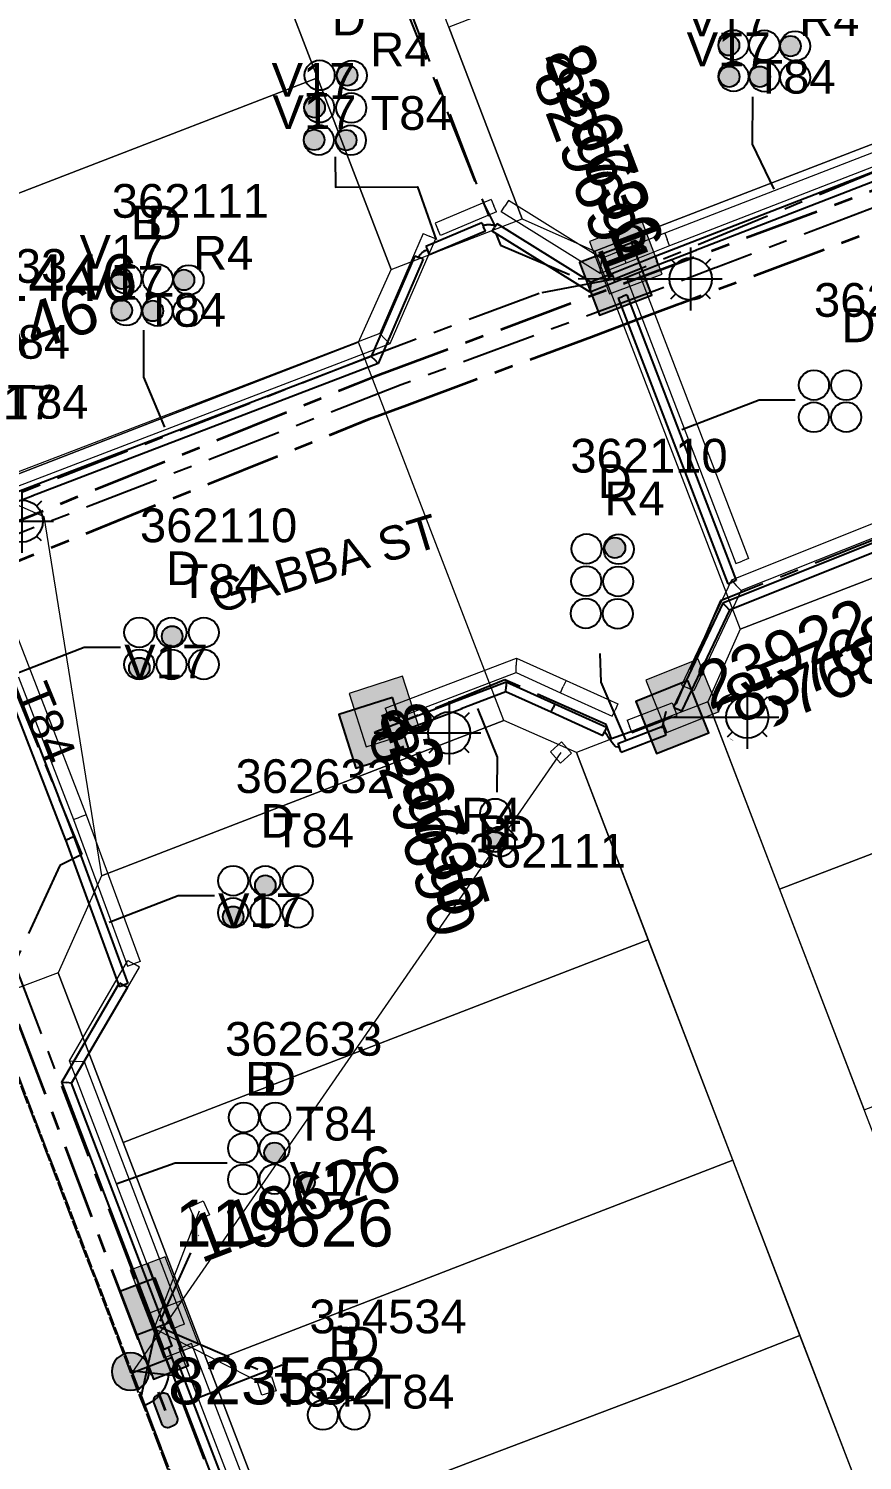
# Model space of a CAD drawing. Header units: metres. Extents: x 0 to 310918, y 0 to 6270107.
# Drawn here: x 310684.5 to 310729, y 6269637.5 to 6269713.9 of the extents above; entities that cross this region are included whole.
import ezdxf
from ezdxf.enums import TextEntityAlignment as Align

# ---------------------------------------------------------------- set-up
doc = ezdxf.new("R2010")
doc.units = ezdxf.units.M
for name, pattern in [('Cable Exist OH', [1, 1, 0]), ('Cable Exist UG', [7, 4, -1, 1, -1]), ('DASHED', [19.05, 12.7, -6.35]), ('PHANTOMX2', [6.6, 3, -0.75, 0.2, -0.75, 0.2, -0.75, 0.2, -0.75])]:
    doc.linetypes.add(name, pattern=pattern)
doc.layers.get('0').update_dxf_attribs({"color": 6})
for name, color, linetype, lineweight in [('_User Miscellaneous1', 30, 'Continuous', 13), ('_User_HV_Exist', 1, 'Continuous', 35), ('_User_LV_Exist', 5, 'Continuous', 35), ('Cadastre Developer_SP_NEW', 92, 'Continuous', 15), ('Cadastre Land Parcels_SP_EXT', 118, 'Continuous', 15), ('Cadastre Roads_SP_EXT', 218, 'Continuous', 15), ('Mains_HV_EXT', 13, 'Continuous', 25), ('Mains_LV_EXT', 163, 'Continuous', 25), ('Mains_LV_SL_EXT', 135, 'Continuous', 25), ('Mains_SL_EXT', 131, 'Continuous', 25), ('Services_SP_EXT', 42, 'PHANTOMX2', 20)]:
    doc.layers.add(name, color=color, linetype=linetype, lineweight=lineweight)
doc.layers.add('_User Miscellaneous12', color=252, linetype='Continuous', lineweight=13, plot=False, transparency=0.75)
for name, color, linetype in [('Duct_SP_EXT', 30, 'Continuous'), ('Equip_HV_EXT', 7, 'Continuous'), ('SupportsOH_SP_TR_HV_LV_SL_EXT', 7, 'Continuous'), ('SupportsUG_SP_LV_EXT', 7, 'Continuous'), ('SupportsUG_SP_LV_SL_EXT', 7, 'Continuous'), ('Trench_SP_EXT', 7, 'Continuous')]:
    doc.layers.add(name, color=color, linetype=linetype)
doc.layers.add('Features_HIDE', color=1, linetype='Continuous', plot=False)
doc.layers.add('UNKNOWN_FEATURES', color=1, linetype='DASHED', plot=False)
doc.styles.add('COLUMN_LABEL', font='arial.ttf', dxfattribs={"height": 2})
doc.styles.add('iecARIAL', font='arial.ttf', dxfattribs={"height": 2})
doc.styles.add('POLE_LABEL', font='arial.ttf', dxfattribs={"height": 2})
doc.styles.add('SL_LABEL', font='arial.ttf', dxfattribs={"height": 2})
doc.styles.get("Standard").update_dxf_attribs({"font": 'arial.ttf'})

# ---------------------------------------------------------------- blocks, each defined once
blk = doc.blocks.new('COLUMN_EXT')
blk.add_hatch(color=256).paths.add_polyline_path([(1.5, -1.5), (1.5, 1.5), (-1.5, 1.5), (-1.5, -1.5)])
blk.add_lwpolyline([(1.5, 1.5), (-1.5, 1.5), (-1.5, -1.5), (1.5, -1.5)], close=True)
at = {"flags": 1}
blk.add_attdef('Z', (-1.813, 2.351), '', height=0.2, rotation=180, dxfattribs=at)
at = {"flags": 9}
for tag, p in [('STREETNAME', (-1.813, 1.6)), ('SUBURB', (-1.813, 1.8)), ('NOTES', (-1.813, 2)), ('LOCATION', (-1.813, 1.4)), ('LEGEND', (-1.813, 1.2)), ('USAGE', (-1.813, 1)), ('STATE', (-1.813, 0.8)), ('COLUMN_TYPE', (-1.813, 0.4)), ('OWNED_BY', (-1.813, 0.6))]:
    blk.add_attdef(tag, text='', height=0.2, rotation=180, dxfattribs=at).set_placement(p, align=Align.MIDDLE_LEFT)
for tag, style, p in [('STRUCTURE_PLANT_NUMBER', 'POLE_LABEL', (-1.813, -0.031)), ('STREET_CODE', 'COLUMN_LABEL', (-1.813, 0.2))]:
    blk.add_attdef(tag, text='', height=0.2, rotation=180, dxfattribs=dict(at, style=style)).set_placement(p, align=Align.MIDDLE_LEFT)
at = {"style": 'COLUMN_LABEL', "width": 0.9, "flags": 8}
blk.add_attdef('ASSET_NUM', text='', height=2, rotation=270, dxfattribs=at).set_placement((2, -4), align=Align.MIDDLE_LEFT)
blk = doc.blocks.new('PILLAR_EXT')
blk.add_hatch(color=256).paths.add_polyline_path([(-2.5, 1), (-2.5, -1), (2.5, -1), (2.5, 1)])
for p, q in [((0, 1), (0, -1)), ((-2.5, 0), (2.5, 0))]:
    blk.add_line(p, q)
at = {"ltscale": 10}
blk.add_line((2.5, 0), (-2.5, 0), dxfattribs=at)
blk.add_lwpolyline([(-2.5, -1), (-1.25, -1), (1.25, -1), (2.5, -1), (2.5, 1), (-2.5, 1)], close=True)
at = {"width": 0.9, "flags": 8}
blk.add_attdef('ASSET_NUM', text='', height=2, rotation=90, dxfattribs=at).set_placement((-2, 4), align=Align.MIDDLE_LEFT)
for tag, p, flags in [('OWNED_BY', (0, -0.2), 9), ('STATE', (0, -0.4), 9), ('SUPPORT_TYPE', (0, -0.6), 9), ('USAGE', (0, -0.8), 9), ('LEGEND', (0, -1), 9), ('LOCATION', (0, -1.2), 9), ('NOTES', (0, -1.4), 9), ('PARENT', (0, -1.6), 9), ('STREETNAME', (0, -1.8), 9), ('SUBURB', (0, -2), 1)]:
    blk.add_attdef(tag, p, '', height=0.2, dxfattribs=dict(flags=flags))
blk = doc.blocks.new('DUCT_EXT')
blk.add_circle((0, 0.8), 0.8)
at = {"flags": 1}
blk.add_attdef('Z', (0, 0), '', height=0.2, dxfattribs=at)
at = {"flags": 9}
for tag, p in [('DUCT_CODE', (0, 0)), ('XSECT_TYPE', (0, -0.2)), ('STATE', (0, -0.6)), ('FB_REFERENCE', (0, -0.4)), ('NOTES', (0, -0.8))]:
    blk.add_attdef(tag, text='', height=0.2, dxfattribs=at).set_placement(p, align=Align.MIDDLE_LEFT)
blk = doc.blocks.new('SL_LANTERN_EXT')
at = {"flags": 9}
for tag, p in [('LRATECODE', (-7.4, 0)), ('LOUTREACHVOCAB', (-7.2, 0)), ('LOUTREACH', (-7, 0)), ('LANTNUMBER', (-6.6, 0)), ('LNEW', (-6.4, 0)), ('LMASTVOCAB', (-6.2, 0)), ('LMAST', (-6, 0)), ('LLAMPVOCAB', (-5.8, 0)), ('LLAMP', (-5.6, 0)), ('LEXIST', (-5.4, 0)), ('LCHARGE3PERCENT', (-5.2, 0)), ('LCHARGE3', (-5, 0)), ('LCHARGE2PERCENT', (-4.8, 0)), ('LCHARGE2', (-4.6, 0)), ('LCHARGE1PERCENT', (-4.4, 0)), ('LCHARGE1', (-4.2, 0)), ('LCATEGORY', (-4, 0)), ('LBRACKETVOCAB', (-3.8, 0)), ('LBRACKET', (-3.6, 0)), ('LKINGHEIGHT', (-3.4, 0)), ('CREPLACE', (-3.2, 0)), ('CREMOVE', (-3, 0)), ('CNUMBER', (-2.8, 0)), ('CNEW', (-2.6, 0)), ('CEXIST', (-2.4, 0)), ('USAGE', (-2.2, 0)), ('STATE', (-2, 0)), ('OWNED_BY', (-1.8, 0)), ('ORIENTATION', (-1.6, 0)), ('OPERATING_VOLTAGE', (-1.4, 0)), ('NO_PHASES', (-1.2, 0)), ('LANTERN_TYPE', (-1, 0)), ('LANTERN_PURPOSE', (-0.8, 0)), ('CONTROL_TYPE', (-0.6, 0)), ('CONSTRUCTED_VOLTAGE', (-0.4, 0))]:
    blk.add_attdef(tag, text='', height=0.001, rotation=270, dxfattribs=at).set_placement(p, align=Align.MIDDLE_LEFT)
at = {"style": 'SL_LABEL', "flags": 9}
blk.add_attdef('STREET_CODE', text='', height=0.001, rotation=270, dxfattribs=at).set_placement((0.001, 0), align=Align.MIDDLE_LEFT)
at = {"flags": 1}
blk.add_attdef('Z', (0, 0), '', height=0.001, rotation=270, dxfattribs=at)
at = {"width": 0.9}
blk.add_attdef('LNUMBER', text='', height=1, dxfattribs=at).set_placement((7, -1), align=Align.MIDDLE_LEFT)
at = {"flags": 9}
for tag, p in [('LREMOVE', (0, -7.6)), ('LREPLACE', (0, -7.8)), ('LTYPE', (0, -8)), ('LTYPEVOCAB', (0, -8.2)), ('LEGEND', (0, -8.4)), ('SUBURB', (0, -8.6)), ('STREETNAME', (0, -8.8)), ('LOCATION', (0, -9)), ('NOTES', (0, -9.2)), ('MAINTAINED_BY', (0, -9.863))]:
    blk.add_attdef(tag, text='', height=0.001, dxfattribs=at).set_placement(p, align=Align.MIDDLE_LEFT)
blk.add_attdef('OPERATED_BY', (0, -9.607), '', height=0.001, dxfattribs=at)
at = {"layer": 'Features_HIDE', "width": 0.9}
blk.add_attdef('ASSET_NUM', text='', height=1, dxfattribs=at).set_placement((7, 1), align=Align.MIDDLE_LEFT)
at = {"transparency": 33554651}
blk.add_wipeout([(5.688, 0), (5.061, -1.061), (4, -1.688), (2.939, -1.061), (2.313, 0), (2.939, 1.061), (4, 1.687), (5.061, 1.061)], dxfattribs=at)
for p, q in [((4, 1.687), (4, 0)), ((2.939, 1.061), (3.205, 0.795)), ((5.061, 1.061), (4.795, 0.795)), ((0, 0), (4, 0)), ((4, 0), (5.688, 0)), ((4, 0), (4, -1.688)), ((2.939, -1.061), (3.205, -0.795)), ((5.061, -1.061), (4.795, -0.795))]:
    blk.add_line(p, q)
blk.add_circle((4, 0), 1.125)
blk = doc.blocks.new('CCP_EXT')
at = {"flags": 9}
for tag, p in [('USAGE', (0, -1.2)), ('LEGEND', (0, -1.4)), ('LIFE_SUPPORT', (0, -1.6)), ('STATE', (0, -1.8)), ('NOTES', (0, -2))]:
    blk.add_attdef(tag, text='', height=0.2, dxfattribs=at).set_placement(p, align=Align.MIDDLE_LEFT)
at = {"transparency": 33554651}
blk.add_wipeout([(0, 0.566), (0.566, 0), (0, -0.566), (-0.566, 0)], dxfattribs=at)
blk.add_lwpolyline([(-0.566, 0), (0, 0.566), (0.566, 0), (0, -0.566), (-0.566, 0)])
at = {"flags": 1}
blk.add_attdef('Z', (0, 0), '', height=0.2, dxfattribs=at)
at = {"flags": 9}
for tag, p in [('CCP_TYPE', (0, 0)), ('OPERATING_VOLTAGE', (0, -0.6)), ('ORIENTATION', (0, -0.8)), ('CONSTRUCTED_VOLTAGE', (0, -0.2)), ('NO_PHASES', (0, -0.4)), ('OWNED_BY', (0, -1))]:
    blk.add_attdef(tag, text='', height=0.2, dxfattribs=at).set_placement(p, align=Align.MIDDLE_LEFT)
blk = doc.blocks.new('POLE_EXT')
blk.add_hatch(color=256).paths.add_polyline_path([(-1, 0, 1), (1, 0, 1)])
blk.add_lwpolyline([(-1, 0, 1), (1, 0, 1)], format="xyb", close=True)
at = {"flags": 8}
blk.add_attdef('pNumber', text='', height=2, dxfattribs=at).set_placement((2.5, 2.5), align=Align.MIDDLE_CENTER)
at = {"style": 'POLE_LABEL', "flags": 9}
for tag, p in [('STRUCTURE_PLANT_NUMBER', (1.355, 0.028)), ('STREET_CODE', (1.355, -0.2))]:
    blk.add_attdef(tag, text='', height=0.2, dxfattribs=at).set_placement(p, align=Align.MIDDLE_LEFT)
at = {"flags": 9}
for tag, p in [('OWNED_BY', (1.355, -0.4)), ('SPECIAL_USE', (1.355, -0.8)), ('PARENT', (1.355, -0.6)), ('cLV', (1.355, -1.4)), ('STATE', (1.355, -1)), ('hDepth', (1.355, -1.6)), ('USAGE', (1.355, -1.2)), ('cHV', (1.355, -2)), ('hDia', (1.355, -1.8)), ('LBRACKET', (1.355, -2.2)), ('LExisting', (1.355, -2.4)), ('LANTNUMBER', (1.355, -2.6)), ('LOther', (1.355, -2.8)), ('LRemove', (1.355, -3)), ('cLinedev', (1.355, -3.4)), ('pExisting', (1.355, -3.8)), ('LEGEND', (1.355, -3.2)), ('LOCATION', (1.355, -3.6)), ('pFooting', (1.355, -4.4)), ('pNew', (1.355, -4.6)), ('PFNUMBER', (1.355, -4)), ('NEWPFNUMBER', (1.355, -4.2)), ('pRelocate', (1.355, -5)), ('pRemove', (1.355, -5.2)), ('pReplace', (1.355, -5.4)), ('cspan', (1.355, -6)), ('STREETNAME', (1.355, -6.2)), ('pStay', (1.355, -5.6)), ('pType', (1.355, -5.8)), ('SUBURB', (1.355, -6.4)), ('NOTES', (1.355, -6.6)), ('MAINTAINED_BY', (1.355, -6.814)), ('OPERATED_BY', (1.355, -7.014))]:
    blk.add_attdef(tag, text='', height=0.2, dxfattribs=at).set_placement(p, align=Align.MIDDLE_LEFT)
at = {"flags": 1}
blk.add_attdef('Z', (1.355, -7.328), '', height=0.2, dxfattribs=at)
at = {"layer": 'Features_HIDE', "style": 'POLE_LABEL', "flags": 8}
blk.add_attdef('ASSET_NUM', text='', height=2, dxfattribs=at).set_placement((5, 5), align=Align.MIDDLE_CENTER)
blk = doc.blocks.new('HV_STJ_EXT')
h = blk.add_hatch(color=256)
edge = h.paths.add_edge_path()
edge.add_ellipse((-0.586, 0.131), major_axis=(0.226, 0.226), ratio=1, start_angle=44.99996, end_angle=135)
edge.add_line((-0.906, 0.131), (-0.906, -0.131))
edge.add_ellipse((-0.586, -0.131), major_axis=(0.226, 0.226), ratio=1, start_angle=134.99996, end_angle=225)
edge.add_line((-0.586, -0.451), (0.586, -0.451))
edge.add_ellipse((0.586, -0.131), major_axis=(-0.226, 0.226), ratio=1, start_angle=134.99996, end_angle=225)
edge.add_line((0.906, -0.131), (0.906, 0.131))
edge.add_ellipse((0.586, 0.131), major_axis=(-0.226, 0.226), ratio=1, start_angle=224.99996, end_angle=315)
edge.add_line((0.586, 0.451), (-0.586, 0.451))
blk.add_lwpolyline([(-0.906, 0.131), (-0.906, -0.131, 0.414214), (-0.586, -0.451), (0.586, -0.451, 0.414214), (0.906, -0.131), (0.906, 0.131, 0.414214), (0.586, 0.451), (-0.586, 0.451, 0.414214)], format="xyb", close=True)
for tag, flags, p in [('ORIENTATION', 9, (1.5, 0)), ('Z', 1, (1.5, -0.8)), ('USAGE', 9, (1.5, -0.2)), ('LEGEND', 9, (1.5, -0.4)), ('NOTES', 9, (1.5, -0.6))]:
    blk.add_attdef(tag, text='', height=0.2, dxfattribs=dict(flags=flags)).set_placement(p, align=Align.MIDDLE_LEFT)
blk = doc.blocks.new('CABLE_LARGE_EXT')
h = blk.add_hatch(color=256)
edge = h.paths.add_edge_path()
edge.add_arc((0, 0.55), 0.55, 0, 360)
blk.add_circle((0, 0.55), 0.55)
at = {"flags": 1}
blk.add_attdef('Z', (0, 0), '', height=0.2, dxfattribs=at)
at = {"flags": 9}
for tag, p in [('COND_CODE', (0, 0)), ('XSECT_SIZE', (0, -0.6)), ('STATE', (0, -0.4)), ('FB_REFERENCE', (0, -0.2)), ('NOTES', (0, -0.8))]:
    blk.add_attdef(tag, text='', height=0.2, dxfattribs=at).set_placement(p, align=Align.MIDDLE_LEFT)

msp = doc.modelspace()

# ---------------------------------------------------------------- linework, layer by layer
at = {"layer": '_User Miscellaneous1'}
for p, q in [((310709.17, 6269704.746), (310706.187, 6269703.484)), ((310709.17, 6269704.746), (310709.31, 6269704.414)), ((310710.087, 6269704.692), (310709.897, 6269704.386)), ((310709.45, 6269704.083), (310706.467, 6269702.821)), ((310709.45, 6269704.083), (310709.31, 6269704.414)), ((310709.707, 6269704.081), (310709.897, 6269704.386)), ((310706.187, 6269703.484), (310706.327, 6269703.153)), ((310705.536, 6269702.927), (310703.23, 6269697.604)), ((310706.196, 6269702.641), (310703.771, 6269697.04)), ((310705.536, 6269702.927), (310705.866, 6269702.784)), ((310706.196, 6269702.641), (310705.866, 6269702.784)), ((310706.467, 6269702.821), (310706.327, 6269703.153)), ((310703.23, 6269697.604), (310703.501, 6269697.322)), ((310703.771, 6269697.04), (310703.501, 6269697.322)), ((310722.213, 6269685.329), (310722.549, 6269685.458)), ((310722.885, 6269685.587), (310722.549, 6269685.458)), ((310710.519, 6269680.283), (310710.507, 6269679.893)), ((310710.519, 6269680.283), (310713.16, 6269679.085)), ((310710.495, 6269679.503), (310710.507, 6269679.893)), ((310710.495, 6269679.503), (310712.863, 6269678.429)), ((310712.863, 6269678.429), (310713.011, 6269678.757)), ((310713.16, 6269679.085), (310713.011, 6269678.757)), ((310713.16, 6269679.085), (310715.919, 6269677.833)), ((310712.863, 6269678.429), (310715.622, 6269677.177)), ((310715.622, 6269677.177), (310715.771, 6269677.505)), ((310715.919, 6269677.833), (310715.771, 6269677.505)), ((310716.422, 6269676.959), (310716.551, 6269676.623)), ((310716.68, 6269676.287), (310716.551, 6269676.623)), ((310687.57, 6269671.92), (310687.234, 6269671.791)), ((310687.572, 6269671.915), (310687.234, 6269671.791)), ((310687.572, 6269671.915), (310690.448, 6269664.088)), ((310686.897, 6269671.666), (310687.234, 6269671.791)), ((310686.897, 6269671.666), (310689.772, 6269663.84)), ((310686.899, 6269671.661), (310687.234, 6269671.791)), ((310686.679, 6269658.793), (310689.799, 6269664.145)), ((310687.475, 6269658.728), (310690.421, 6269663.783)), ((310689.772, 6269663.84), (310690.11, 6269663.964)), ((310689.799, 6269664.145), (310690.11, 6269663.964)), ((310690.448, 6269664.088), (310690.11, 6269663.964)), ((310690.421, 6269663.783), (310690.11, 6269663.964)), ((310692.145, 6269644.49), (310686.679, 6269658.793)), ((310686.679, 6269658.793), (310687.077, 6269658.761)), ((310687.475, 6269658.728), (310687.077, 6269658.761)), ((310692.145, 6269644.49), (310692.481, 6269644.619)), ((310692.818, 6269644.747), (310692.481, 6269644.619)), ((310692.525, 6269643.446), (310692.861, 6269643.575)), ((310693.197, 6269643.703), (310692.861, 6269643.575))]:
    msp.add_line(p, q, dxfattribs=at)
at = {"layer": '_User_HV_Exist', "linetype": 'Cable Exist UG'}
msp.add_lwpolyline([(310651.368, 6269672.452), (310657.643, 6269674.876), (310676.523, 6269680.382), (310691.776, 6269640.13)], dxfattribs=at)
at = {"layer": 'Cadastre Developer_SP_NEW', "linetype": 'Continuous'}
msp.add_lwpolyline([(310699.907, 6269711.237), (310695.97, 6269721.509), (310669.265, 6269711.191), (310673.202, 6269700.92), (310699.907, 6269711.237)], close=True, dxfattribs=at)
at = {"layer": 'Cadastre Land Parcels_SP_EXT', "linetype": 'Continuous'}
for points in [[(310736.159, 6269710.288), (310738.461, 6269715.465), (310734.9, 6269724.756), (310706.905, 6269713.939), (310710.824, 6269703.713), (310714.695, 6269701.996), (310736.159, 6269710.288)], [(310699.907, 6269711.237), (310695.97, 6269721.509), (310669.265, 6269711.191), (310673.202, 6269700.92), (310699.907, 6269711.237)], [(310702.102, 6269697.128), (310703.828, 6269701.011), (310699.907, 6269711.237), (310673.202, 6269700.92), (310676.765, 6269691.624), (310681.93, 6269689.334), (310702.102, 6269697.128)], [(310732.478, 6269670.99), (310740.398, 6269674.083), (310747.858, 6269676.977), (310752.541, 6269678.763), (310749.072, 6269687.82), (310743.909, 6269690.113), (310722.447, 6269681.822), (310720.72, 6269677.938), (310724.546, 6269667.949), (310732.478, 6269670.99)], [(310757.049, 6269666.996), (310752.541, 6269678.763), (310747.858, 6269676.977), (310740.398, 6269674.083), (310732.478, 6269670.99), (310724.546, 6269667.949), (310729.054, 6269656.182), (310757.049, 6269666.996)], [(310717.547, 6269665.245), (310713.72, 6269675.236), (310709.849, 6269676.954), (310688.388, 6269668.663), (310686.072, 6269663.48), (310689.543, 6269654.424), (310717.547, 6269665.245)], [(310722.054, 6269653.481), (310717.547, 6269665.245), (310689.543, 6269654.424), (310694.052, 6269642.663), (310722.054, 6269653.481)], [(310701.828, 6269634.986), (310707.898, 6269637.315), (310719.116, 6269641.577), (310725.632, 6269644.141), (310722.054, 6269653.481), (310694.052, 6269642.663), (310697.632, 6269633.325), (310701.828, 6269634.986)], [(310705.412, 6269625.633), (310714.754, 6269629.204), (310729.209, 6269634.802), (310725.632, 6269644.141), (310719.116, 6269641.577), (310707.898, 6269637.315), (310701.828, 6269634.986), (310697.632, 6269633.325), (310701.212, 6269623.985), (310705.412, 6269625.633)]]:
    msp.add_lwpolyline(points, close=True, dxfattribs=at)
at = {"layer": 'Cadastre Roads_SP_EXT', "linetype": 'Continuous'}
msp.add_lwpolyline([(310661.621, 6269811.101), (310665.196, 6269801.778), (310669.132, 6269791.514), (310672.71, 6269782.182), (310676.288, 6269772.851), (310680.222, 6269762.59), (310684.159, 6269752.32), (310688.095, 6269742.05), (310692.033, 6269731.779), (310695.97, 6269721.509), (310699.907, 6269711.237), (310703.828, 6269701.011), (310710.824, 6269703.713), (310710.824, 6269703.713), (310706.905, 6269713.939), (310702.967, 6269724.209), (310699.031, 6269734.481), (310695.094, 6269744.752), (310691.157, 6269755.023), (310687.221, 6269765.294), (310683.287, 6269775.556), (310679.709, 6269784.888), (310675.057, 6269797.018), (310671.479, 6269806.349)], dxfattribs=at)
at = {"layer": 'Duct_SP_EXT'}
for p, q in [((310708.672, 6269703.503), (310705.689, 6269702.241)), ((310708.672, 6269703.503), (310708.765, 6269703.282)), ((310708.859, 6269703.061), (310708.765, 6269703.282)), ((310709.225, 6269703.05), (310709.352, 6269703.254)), ((310709.479, 6269703.458), (310709.352, 6269703.254)), ((310708.859, 6269703.061), (310705.876, 6269701.799)), ((310705.101, 6269701.746), (310702.776, 6269696.377)), ((310705.101, 6269701.746), (310705.321, 6269701.651)), ((310705.541, 6269701.556), (310705.321, 6269701.651)), ((310705.689, 6269702.241), (310705.782, 6269702.02)), ((310705.876, 6269701.799), (310705.782, 6269702.02)), ((310705.541, 6269701.556), (310703.136, 6269696.001)), ((310702.776, 6269696.377), (310702.956, 6269696.189)), ((310703.136, 6269696.001), (310702.956, 6269696.189)), ((310709.954, 6269678.501), (310709.962, 6269678.761)), ((310709.97, 6269679.02), (310709.962, 6269678.761)), ((310709.97, 6269679.02), (310712.566, 6269677.843)), ((310709.954, 6269678.501), (310712.367, 6269677.406)), ((310712.367, 6269677.406), (310712.467, 6269677.624)), ((310712.566, 6269677.843), (310712.467, 6269677.624)), ((310712.566, 6269677.843), (310715.325, 6269676.591)), ((310715.325, 6269676.591), (310715.226, 6269676.372)), ((310715.92, 6269675.714), (310718.324, 6269676.638)), ((310718.324, 6269676.638), (310718.41, 6269676.414)), ((310715.127, 6269676.154), (310715.226, 6269676.372)), ((310715.92, 6269675.714), (310716.006, 6269675.49)), ((310716.092, 6269675.266), (310716.006, 6269675.49)), ((310686.464, 6269670.575), (310686.69, 6269670.658)), ((310686.464, 6269670.575), (310689.34, 6269662.748)), ((310686.466, 6269670.571), (310686.69, 6269670.658)), ((310686.914, 6269670.744), (310686.69, 6269670.658)), ((310686.915, 6269670.741), (310686.69, 6269670.658)), ((310686.915, 6269670.741), (310689.791, 6269662.914)), ((310686.267, 6269657.65), (310689.358, 6269662.952)), ((310686.797, 6269657.607), (310689.773, 6269662.71)), ((310689.34, 6269662.748), (310689.565, 6269662.831)), ((310689.358, 6269662.952), (310689.565, 6269662.831)), ((310689.791, 6269662.914), (310689.565, 6269662.831)), ((310689.773, 6269662.71), (310689.565, 6269662.831)), ((310691.712, 6269643.4), (310686.267, 6269657.65)), ((310686.267, 6269657.65), (310686.532, 6269657.628)), ((310686.797, 6269657.607), (310686.532, 6269657.628)), ((310692.161, 6269643.572), (310686.797, 6269657.607)), ((310691.712, 6269643.4), (310691.937, 6269643.486)), ((310692.161, 6269643.572), (310691.937, 6269643.486)), ((310692.092, 6269642.356), (310692.316, 6269642.442)), ((310692.54, 6269642.528), (310692.316, 6269642.442))]:
    msp.add_line(p, q, dxfattribs=at)
for points in [[(310723.102, 6269710.229), (310723.091, 6269707.702), (310724.232, 6269705.305)], [(310700.858, 6269707.029), (310700.859, 6269705.399), (310705.243, 6269705.417), (310706.24, 6269702.597)], [(310690.623, 6269697.782), (310690.63, 6269695.275), (310691.751, 6269692.609)], [(310725.378, 6269694.044), (310723.449, 6269694.044), (310719.336, 6269692.452)], [(310689.404, 6269680.85), (310687.474, 6269680.85), (310683.792, 6269679.425)], [(310689.404, 6269680.85), (310687.474, 6269680.85), (310683.792, 6269679.425)], [(310714.968, 6269680.516), (310715.018, 6269678.986), (310716.324, 6269675.912)], [(310709.491, 6269673.118), (310709.499, 6269674.987), (310708.459, 6269677.591)], [(310694.407, 6269667.599), (310692.477, 6269667.599), (310688.795, 6269666.174)], [(310695.097, 6269653.337), (310692.321, 6269653.337), (310689.166, 6269652.216)]]:
    msp.add_lwpolyline(points, dxfattribs=at)
at = {"layer": 'Mains_HV_EXT', "linetype": 'Cable Exist UG'}
msp.add_lwpolyline([(310651.368, 6269672.452), (310657.643, 6269674.876), (310676.523, 6269680.382), (310691.776, 6269640.13)], dxfattribs=at)
at = {"layer": 'Mains_LV_EXT', "linetype": 'Continuous'}
msp.add_lwpolyline([(310691.97, 6269642.079, -0.292769), (310690.699, 6269640.406)], format="xyb", dxfattribs=at)
at = {"layer": 'Trench_SP_EXT', "linetype": 'Cable Exist UG'}
for points in [[(310701.963, 6269722.388), (310708.783, 6269704.52), (310709.36, 6269703.336)], [(310691.521, 6269644.901), (310693.577, 6269649.48)], [(310689.974, 6269642.131), (310692.12, 6269642.954), (310692.316, 6269642.442)], [(310691.937, 6269643.486), (310692.316, 6269642.442)]]:
    msp.add_lwpolyline(points, dxfattribs=at)
for points in [[(310708.752, 6269703.349, -0.171733), (310709.36, 6269703.336)], [(310705.287, 6269701.686, -0.173956), (310705.732, 6269702.043)], [(310716.033, 6269675.514), (310715.808, 6269675.55), (310715.808, 6269675.55, -0.03572), (310715.246, 6269676.324)]]:
    msp.add_lwpolyline(points, format="xyb", dxfattribs=at)

# ---------------------------------------------------------------- block references
at = {"layer": 'Duct_SP_EXT'}
for name, p, rotation in [('DUCT_EXT', (310721.282, 6269712.991), 269.9999999999998), ('DUCT_EXT', (310722.933, 6269712.981), 269.9999999999998), ('DUCT_EXT', (310724.576, 6269712.931), 269.9999999999998), ('CABLE_LARGE_EXT', (310724.576, 6269712.931), 269.9999999999998), ('DUCT_EXT', (310699.222, 6269711.384), 269.2926807302646), ('DUCT_EXT', (310700.94, 6269711.37), 269.2926807302646), ('CABLE_LARGE_EXT', (310700.94, 6269711.37), 269.9999999999998), ('DUCT_EXT', (310721.292, 6269711.311), 269.9999999999998), ('DUCT_EXT', (310722.945, 6269711.298), 269.9999999999998), ('CABLE_LARGE_EXT', (310722.945, 6269711.298), 269.9999999999998), ('DUCT_EXT', (310724.577, 6269711.264), 269.9999999999998), ('DUCT_EXT', (310699.203, 6269709.658), 269.2926807302646), ('CABLE_LARGE_EXT', (310699.203, 6269709.658), 269.8984377688733), ('DUCT_EXT', (310700.908, 6269709.644), 269.2926807302646), ('DUCT_EXT', (310699.178, 6269707.932), 269.2926807302646), ('DUCT_EXT', (310700.889, 6269707.917), 269.2926807302646), ('CABLE_LARGE_EXT', (310699.178, 6269707.932), 269.6973372680365), ('CABLE_LARGE_EXT', (310700.889, 6269707.917), 269.9272230143016), ('DUCT_EXT', (310688.927, 6269700.517), 269.4743653809984), ('CABLE_LARGE_EXT', (310688.927, 6269700.517), 270.1486670714045), ('DUCT_EXT', (310690.587, 6269700.505), 269.4743653809984), ('DUCT_EXT', (310692.237, 6269700.454), 269.4743653809984), ('CABLE_LARGE_EXT', (310692.237, 6269700.454), 270.202457733851), ('DUCT_EXT', (310688.919, 6269698.829), 269.4743653809984), ('CABLE_LARGE_EXT', (310688.919, 6269698.829), 270.2361518253027), ('DUCT_EXT', (310690.577, 6269698.799), 269.4743653809984), ('CABLE_LARGE_EXT', (310690.577, 6269698.799), 270.1584633584733), ('DUCT_EXT', (310692.219, 6269698.778), 269.4743653809984), ('DUCT_EXT', (310713.456, 6269686.119), 269.2926806302204), ('DUCT_EXT', (310715.168, 6269686.093), 269.2926806302204), ('CABLE_LARGE_EXT', (310715.219, 6269686.155), 270.774220164928), ('DUCT_EXT', (310713.438, 6269684.397), 269.2926806302204), ('DUCT_EXT', (310715.14, 6269684.378), 269.2926806302204), ('DUCT_EXT', (310713.414, 6269682.675), 269.2926806302204), ('DUCT_EXT', (310715.121, 6269682.654), 269.2926806302204), ('DUCT_EXT', (310708.58, 6269671.966), 270.774220164928), ('DUCT_EXT', (310708.837, 6269670.473), 270.774220164928)]:
    msp.add_blockref(name, p, dxfattribs=dict(at, rotation=rotation))
for name, p in [('DUCT_EXT', (310726.381, 6269694.044)), ('DUCT_EXT', (310728.096, 6269694.037)), ('DUCT_EXT', (310726.376, 6269692.332)), ('DUCT_EXT', (310728.098, 6269692.335)), ('DUCT_EXT', (310690.407, 6269680.85)), ('DUCT_EXT', (310692.122, 6269680.843)), ('CABLE_LARGE_EXT', (310692.157, 6269680.889)), ('DUCT_EXT', (310693.847, 6269680.845)), ('DUCT_EXT', (310690.402, 6269679.138)), ('CABLE_LARGE_EXT', (310690.407, 6269679.198)), ('DUCT_EXT', (310692.124, 6269679.141)), ('DUCT_EXT', (310693.846, 6269679.138)), ('DUCT_EXT', (310695.41, 6269667.599)), ('DUCT_EXT', (310697.125, 6269667.593)), ('DUCT_EXT', (310698.85, 6269667.595)), ('CABLE_LARGE_EXT', (310697.125, 6269667.593)), ('DUCT_EXT', (310695.405, 6269665.887)), ('DUCT_EXT', (310697.127, 6269665.89)), ('DUCT_EXT', (310698.849, 6269665.887)), ('CABLE_LARGE_EXT', (310695.411, 6269665.929)), ('DUCT_EXT', (310695.986, 6269654.972)), ('DUCT_EXT', (310697.652, 6269654.972)), ('DUCT_EXT', (310695.939, 6269653.323)), ('DUCT_EXT', (310697.621, 6269653.334)), ('CABLE_LARGE_EXT', (310697.621, 6269653.334)), ('DUCT_EXT', (310695.938, 6269651.665)), ('DUCT_EXT', (310697.613, 6269651.675)), ('CABLE_LARGE_EXT', (310699.208, 6269651.761)), ('DUCT_EXT', (310700.246, 6269640.742)), ('DUCT_EXT', (310701.912, 6269640.742)), ('DUCT_EXT', (310700.198, 6269639.094)), ('DUCT_EXT', (310701.88, 6269639.104))]:
    msp.add_blockref(name, p, dxfattribs=at)
at = {"layer": 'Equip_HV_EXT', "rotation": 290.9733289411525}
msp.add_blockref('HV_STJ_EXT', (310691.806, 6269640.142), dxfattribs=at)
at = {"layer": 'SupportsUG_SP_LV_EXT'}
ref = msp.add_blockref('PILLAR_EXT', (310674.988, 6269690.713), dxfattribs=dict(at, rotation=290.513309211795))
ref.add_attrib('ASSET_NUM', '121446', dxfattribs={"layer": '0', "height": 2.5, "style": 'iecARIAL'}).set_placement((310678.655, 6269700.575), align=Align.MIDDLE_LEFT)
ref = msp.add_blockref('PILLAR_EXT', (310691.205, 6269644.504), dxfattribs=dict(at, rotation=290.9813798101492))
ref.add_attrib('ASSET_NUM', '119626', dxfattribs={"layer": '0', "height": 2.5, "style": 'iecARIAL'}).set_placement((310692.317, 6269650.131), align=Align.MIDDLE_LEFT)
at = {"layer": 'SupportsUG_SP_LV_SL_EXT'}
ref = msp.add_blockref('COLUMN_EXT', (310715.805, 6269700.508), dxfattribs=dict(at, rotation=20.79640407902281))
ref.add_attrib('ASSET_NUM', '829691', dxfattribs={"layer": '0', "height": 2.5, "rotation": 290.7964, "style": 'COLUMN_LABEL'}).set_placement((310717.805, 6269701.258), align=Align.TOP_RIGHT)
ref = msp.add_blockref('COLUMN_EXT', (310718.825, 6269677.132), dxfattribs=dict(at, rotation=21.7954956671628))
ref.add_attrib('ASSET_NUM', '857686', dxfattribs={"layer": '0', "height": 2.5, "rotation": 23.16769, "style": 'COLUMN_LABEL'}).set_placement((310720.825, 6269677.882), align=Align.TOP_LEFT)
ref = msp.add_blockref('COLUMN_EXT', (310702.931, 6269676.29), dxfattribs=dict(at, rotation=17.73352411856353))
ref.add_attrib('ASSET_NUM', '829690', dxfattribs={"layer": '0', "height": 2.5, "rotation": 287.73352, "style": 'COLUMN_LABEL'}).set_placement((310704.931, 6269677.04), align=Align.TOP_LEFT)

# ---------------------------------------------------------------- texts
at = {"layer": '_User_LV_Exist'}
msp.add_text('GABBA ST', height=1.8, rotation=16.91483, dxfattribs=at).set_placement((310694.504, 6269682.619))
at = {"layer": 'Cadastre Roads_SP_EXT'}
msp.add_text('GABBA ST', height=1.8, rotation=16.91483, dxfattribs=at).set_placement((310694.504, 6269682.619))
at = {"layer": 'Duct_SP_EXT'}
for s, p in [('D', (310700.668, 6269713.5)), ('V17', (310719.567, 6269713.452)), ('R4', (310725.594, 6269713.463)), ('R4', (310702.717, 6269711.852)), ('V17', (310697.459, 6269710.229)), ('T84', (310723.202, 6269710.398)), ('V17', (310697.507, 6269708.506)), ('T84', (310702.732, 6269708.463)), ('362111', (310688.937, 6269703.774)), ('B', (310689.948, 6269702.623)), ('D', (310690.846, 6269702.624)), ('V17', (310687.219, 6269701.059)), ('R4', (310693.27, 6269701.009)), ('362633', (310678.175, 6269700.303)), ('V17', (310687.23, 6269699.397)), ('362110', (310726.381, 6269698.489)), ('T84', (310690.696, 6269697.958)), ('D', (310727.845, 6269697.133)), ('362110', (310713.388, 6269690.178)), ('D', (310714.852, 6269688.823)), ('R4', (310715.212, 6269687.9)), ('362110', (310690.439, 6269686.461)), ('D', (310691.839, 6269684.172)), ('T84', (310692.554, 6269683.485)), ('V17', (310689.6, 6269679.198)), ('362632', (310695.542, 6269673.08)), ('D', (310696.873, 6269670.689)), ('T84', (310697.521, 6269670.189)), ('B', (310708.458, 6269670.094)), ('362111', (310707.971, 6269669.099)), ('V17', (310694.604, 6269665.929)), ('362633', (310694.976, 6269659.063)), ('B', (310696.053, 6269656.924)), ('D', (310696.951, 6269656.924)), ('T84', (310698.718, 6269654.537)), ('V17', (310698.418, 6269651.599)), ('354534', (310699.474, 6269644.251)), ('B', (310700.487, 6269642.811)), ('D', (310701.385, 6269642.81)), ('T84', (310702.882, 6269640.238))]:
    msp.add_text(s, height=1.8, dxfattribs=at).set_placement(p)
msp.add_text('D', height=1.8, rotation=0.37356, dxfattribs=at).set_placement((310709.669, 6269670.082))
at = {"layer": 'Mains_LV_EXT'}
msp.add_text('T84', height=1.8, rotation=292.2474, dxfattribs=at).set_placement((310683.785, 6269678.492))

# ---------------------------------------------------------------- next in the draw order: block references
at = {"layer": 'Features_HIDE'}
ref = msp.add_blockref('SL_LANTERN_EXT', (310715.805, 6269700.508), dxfattribs=at)
ref.add_attrib('ASSET_NUM', '236736', dxfattribs={"layer": '0', "height": 2.5, "rotation": 290.7964, "style": 'iecARIAL'}).set_placement((310717.305, 6269702.008), align=Align.MIDDLE_RIGHT)
ref = msp.add_blockref('SL_LANTERN_EXT', (310680.138, 6269687.588), dxfattribs=at)
ref.add_attrib('ASSET_NUM', '236734', dxfattribs={"layer": '0', "height": 2.5, "rotation": 292.50366, "style": 'iecARIAL'}).set_placement((310681.638, 6269689.088), align=Align.MIDDLE_RIGHT)
ref = msp.add_blockref('SL_LANTERN_EXT', (310718.825, 6269677.132), dxfattribs=at)
ref.add_attrib('ASSET_NUM', '239224', dxfattribs={"layer": '0', "height": 2.5, "rotation": 23.16769, "style": 'iecARIAL'}).set_placement((310720.325, 6269678.632), align=Align.MIDDLE_LEFT)
ref = msp.add_blockref('SL_LANTERN_EXT', (310702.931, 6269676.29), dxfattribs=at)
ref.add_attrib('ASSET_NUM', '236735', dxfattribs={"layer": '0', "height": 2.5, "rotation": 287.73352, "style": 'iecARIAL'}).set_placement((310704.431, 6269677.79), align=Align.MIDDLE_LEFT)
at = {"layer": 'Services_SP_EXT'}
for p, rotation in [((310712.894, 6269675.241), 177.0363570760416), ((310693.616, 6269650.783), 248.9813799089018), ((310697.197, 6269641.447), 152.9813796628798)]:
    msp.add_blockref('CCP_EXT', p, dxfattribs=dict(at, rotation=rotation))

# ---------------------------------------------------------------- next in the draw order: linework, layer by layer
at = {"layer": '_User Miscellaneous1'}
for p, q in [((310736.622, 6269710.019), (310718.419, 6269702.946)), ((310736.883, 6269709.348), (310718.681, 6269702.276)), ((310715.042, 6269701.604), (310710.087, 6269704.692)), ((310714.971, 6269700.8), (310709.707, 6269704.081)), ((310718.419, 6269702.946), (310716.101, 6269702.028)), ((310718.419, 6269702.946), (310718.55, 6269702.611)), ((310718.681, 6269702.276), (310718.55, 6269702.611)), ((310716.099, 6269702.028), (310715.042, 6269701.604)), ((310716.099, 6269702.028), (310716.233, 6269701.694)), ((310716.101, 6269702.028), (310716.233, 6269701.694)), ((310716.366, 6269701.359), (310716.233, 6269701.694)), ((310716.367, 6269701.359), (310716.233, 6269701.694)), ((310718.681, 6269702.276), (310716.366, 6269701.359)), ((310716.367, 6269701.359), (310714.971, 6269700.8)), ((310714.971, 6269700.8), (310715.007, 6269701.202)), ((310715.042, 6269701.604), (310715.007, 6269701.202)), ((310716.378, 6269700.577), (310716.714, 6269700.706)), ((310716.378, 6269700.577), (310722.213, 6269685.329)), ((310717.05, 6269700.835), (310716.714, 6269700.706)), ((310717.05, 6269700.835), (310722.885, 6269685.587)), ((310703.23, 6269697.604), (310680.607, 6269688.936)), ((310703.771, 6269697.04), (310680.864, 6269688.263)), ((310743.434, 6269693.028), (310721.975, 6269684.441)), ((310743.702, 6269692.36), (310722.505, 6269683.878)), ((310681.379, 6269687.918), (310687.57, 6269671.92)), ((310680.708, 6269687.658), (310686.899, 6269671.661)), ((310721.975, 6269684.441), (310719.318, 6269678.842)), ((310721.975, 6269684.441), (310722.24, 6269684.16)), ((310722.505, 6269683.878), (310722.24, 6269684.16)), ((310722.505, 6269683.878), (310719.968, 6269678.533)), ((310703.515, 6269677.609), (310710.519, 6269680.283)), ((310703.772, 6269676.937), (310710.495, 6269679.503)), ((310719.318, 6269678.842), (310719.643, 6269678.687)), ((310719.968, 6269678.533), (310719.643, 6269678.687)), ((310703.515, 6269677.609), (310703.644, 6269677.273)), ((310703.772, 6269676.937), (310703.644, 6269677.273)), ((310716.422, 6269676.959), (310718.825, 6269677.883)), ((310716.68, 6269676.287), (310719.084, 6269677.211)), ((310718.825, 6269677.883), (310718.954, 6269677.547)), ((310719.084, 6269677.211), (310718.954, 6269677.547)), ((310692.818, 6269644.747), (310687.475, 6269658.728)), ((310697.443, 6269632.627), (310693.197, 6269643.703)), ((310696.771, 6269632.369), (310692.525, 6269643.446))]:
    msp.add_line(p, q, dxfattribs=at)
at = {"layer": '_User Miscellaneous12'}
for points in [[(310690.018, 6269642.148), (310712.894, 6269675.241)], [(310691.205, 6269644.504), (310693.616, 6269650.783)], [(310691.205, 6269644.504), (310697.197, 6269641.446)]]:
    msp.add_lwpolyline(points, dxfattribs=at)
at = {"layer": '_User_HV_Exist', "linetype": 'Cable Exist UG'}
for points in [[(310675.709, 6269682.229), (310677.121, 6269682.717), (310677.121, 6269682.717), (310681.079, 6269684.306), (310702.683, 6269693.043), (310704.678, 6269693.782), (310714.511, 6269697.429), (310716.619, 6269698.217), (310738.598, 6269706.477), (310741.731, 6269707.559), (310758.9, 6269713.989), (310757.38, 6269717.662), (310756.698, 6269719.64), (310737.423, 6269770.4), (310740.102, 6269776.473), (310740.863, 6269777.746), (310755.892, 6269783.591), (310798.519, 6269800.154), (310799.714, 6269800.543), (310806.925, 6269797.25), (310817.065, 6269770.886), (310810.714, 6269768.23), (310811.306, 6269766.335)], [(310669.926, 6269694.804), (310671.579, 6269692.939), (310675.081, 6269684.006), (310675.081, 6269684.006), (310701.975, 6269694.916), (310703.117, 6269695.369), (310703.117, 6269695.369), (310737.532, 6269708.223), (310740.019, 6269709.168), (310740.019, 6269709.168), (310742.274, 6269709.926), (310756.373, 6269715.122), (310756.373, 6269715.122), (310750.408, 6269730.799), (310735.253, 6269770.503), (310737.528, 6269775.474)]]:
    msp.add_lwpolyline(points, dxfattribs=at)
at = {"layer": 'Cadastre Developer_SP_NEW', "linetype": 'Continuous'}
for points in [[(310736.159, 6269710.288), (310738.461, 6269715.465), (310734.9, 6269724.756), (310706.905, 6269713.939), (310710.824, 6269703.713), (310714.695, 6269701.996), (310736.159, 6269710.288)], [(310702.102, 6269697.128), (310703.828, 6269701.011), (310699.907, 6269711.237), (310673.202, 6269700.92), (310676.765, 6269691.624), (310681.93, 6269689.334), (310702.102, 6269697.128)], [(310732.478, 6269670.99), (310740.398, 6269674.083), (310747.858, 6269676.977), (310752.541, 6269678.763), (310749.072, 6269687.82), (310743.909, 6269690.113), (310722.447, 6269681.822), (310720.72, 6269677.938), (310724.546, 6269667.949), (310732.478, 6269670.99)], [(310757.049, 6269666.996), (310752.541, 6269678.763), (310747.858, 6269676.977), (310740.398, 6269674.083), (310732.478, 6269670.99), (310724.546, 6269667.949), (310729.054, 6269656.182), (310757.049, 6269666.996)], [(310717.547, 6269665.245), (310713.72, 6269675.236), (310709.849, 6269676.954), (310688.388, 6269668.663), (310686.072, 6269663.48), (310689.543, 6269654.424), (310717.547, 6269665.245)], [(310722.054, 6269653.481), (310717.547, 6269665.245), (310689.543, 6269654.424), (310694.052, 6269642.663), (310722.054, 6269653.481)], [(310701.828, 6269634.986), (310707.898, 6269637.315), (310719.116, 6269641.577), (310725.632, 6269644.141), (310722.054, 6269653.481), (310694.052, 6269642.663), (310697.632, 6269633.325), (310701.828, 6269634.986)], [(310705.412, 6269625.633), (310714.754, 6269629.204), (310729.209, 6269634.802), (310725.632, 6269644.141), (310719.116, 6269641.577), (310707.898, 6269637.315), (310701.828, 6269634.986), (310697.632, 6269633.325), (310701.212, 6269623.985), (310705.412, 6269625.633)]]:
    msp.add_lwpolyline(points, close=True, dxfattribs=at)
at = {"layer": 'Cadastre Roads_SP_EXT', "linetype": 'Continuous'}
for points in [[(310743.909, 6269690.113), (310737.099, 6269707.84), (310736.159, 6269710.288), (310714.695, 6269701.996), (310715.635, 6269699.549), (310722.447, 6269681.822), (310743.909, 6269690.113)], [(310709.849, 6269676.954), (310703.04, 6269694.683), (310702.102, 6269697.128), (310681.93, 6269689.334), (310685.308, 6269687.833), (310688.388, 6269668.663), (310709.849, 6269676.954)], [(310789.088, 6269499.648), (310784.652, 6269511.213), (310756.939, 6269583.438), (310755.137, 6269588.128), (310743.363, 6269618.826), (310720.72, 6269677.938), (310713.72, 6269675.235), (310736.365, 6269616.121), (310748.134, 6269585.436), (310749.935, 6269580.748), (310777.65, 6269508.522), (310782.091, 6269496.945), (310789.088, 6269499.648)]]:
    msp.add_lwpolyline(points, close=True, dxfattribs=at)
msp.add_lwpolyline([(310711.97, 6269595.923), (310708.373, 6269605.304), (310704.792, 6269614.647), (310701.212, 6269623.985), (310697.632, 6269633.325), (310694.052, 6269642.663), (310689.543, 6269654.424), (310686.072, 6269663.48), (310667.239, 6269656.389), (310694.871, 6269584.252)], dxfattribs=at)
at = {"layer": 'Duct_SP_EXT'}
for p, q in [((310736.121, 6269708.775), (310717.918, 6269701.702)), ((310736.295, 6269708.327), (310718.093, 6269701.255)), ((310714.486, 6269700.338), (310709.479, 6269703.458)), ((310714.438, 6269699.802), (310709.225, 6269703.05)), ((310717.918, 6269701.702), (310715.6, 6269700.784)), ((310717.918, 6269701.702), (310718.005, 6269701.478)), ((310718.093, 6269701.255), (310715.777, 6269700.338)), ((310718.093, 6269701.255), (310718.005, 6269701.478)), ((310715.778, 6269700.338), (310714.438, 6269699.802)), ((310714.486, 6269700.338), (310714.462, 6269700.07)), ((310715.599, 6269700.784), (310714.486, 6269700.338)), ((310715.599, 6269700.784), (310715.689, 6269700.561)), ((310715.6, 6269700.784), (310715.689, 6269700.561)), ((310715.777, 6269700.338), (310715.689, 6269700.561)), ((310715.778, 6269700.338), (310715.689, 6269700.561)), ((310714.438, 6269699.802), (310714.462, 6269700.07)), ((310715.945, 6269699.488), (310716.169, 6269699.573)), ((310715.945, 6269699.488), (310721.78, 6269684.24)), ((310716.394, 6269699.659), (310716.169, 6269699.573)), ((310716.394, 6269699.659), (310722.228, 6269684.411)), ((310702.776, 6269696.377), (310680.105, 6269687.691)), ((310703.136, 6269696.001), (310680.277, 6269687.243)), ((310742.934, 6269691.784), (310721.519, 6269683.215)), ((310743.113, 6269691.338), (310721.872, 6269682.839)), ((310680.275, 6269686.568), (310686.466, 6269670.571)), ((310680.722, 6269686.742), (310686.914, 6269670.744)), ((310721.78, 6269684.24), (310722.004, 6269684.325)), ((310722.228, 6269684.411), (310722.004, 6269684.325)), ((310721.519, 6269683.215), (310718.881, 6269677.658)), ((310721.872, 6269682.839), (310719.315, 6269677.452)), ((310721.519, 6269683.215), (310721.695, 6269683.027)), ((310721.872, 6269682.839), (310721.695, 6269683.027)), ((310703.013, 6269676.365), (310709.97, 6269679.02)), ((310703.184, 6269675.916), (310709.954, 6269678.501)), ((310712.367, 6269677.406), (310715.127, 6269676.154)), ((310718.881, 6269677.658), (310719.098, 6269677.555)), ((310719.315, 6269677.452), (310719.098, 6269677.555)), ((310703.013, 6269676.365), (310703.099, 6269676.14)), ((310703.184, 6269675.916), (310703.099, 6269676.14)), ((310716.092, 6269675.266), (310718.496, 6269676.19)), ((310718.496, 6269676.19), (310718.41, 6269676.414)), ((310696.338, 6269631.28), (310692.092, 6269642.356)), ((310696.786, 6269631.451), (310692.54, 6269642.528))]:
    msp.add_line(p, q, dxfattribs=at)
at = {"layer": 'Mains_HV_EXT', "linetype": 'Cable Exist UG'}
for points in [[(310675.709, 6269682.229), (310677.121, 6269682.717), (310677.121, 6269682.717), (310681.079, 6269684.306), (310702.683, 6269693.043), (310704.678, 6269693.782), (310714.511, 6269697.429), (310716.619, 6269698.217), (310738.598, 6269706.477), (310741.731, 6269707.559), (310758.9, 6269713.989), (310757.38, 6269717.662), (310756.698, 6269719.64), (310737.423, 6269770.4), (310740.102, 6269776.473), (310740.863, 6269777.746), (310755.892, 6269783.591), (310798.519, 6269800.154), (310799.714, 6269800.543), (310806.925, 6269797.25), (310817.065, 6269770.886), (310810.714, 6269768.23), (310811.306, 6269766.335)], [(310669.926, 6269694.804), (310671.579, 6269692.939), (310675.081, 6269684.006), (310675.081, 6269684.006), (310701.975, 6269694.916), (310703.117, 6269695.369), (310703.117, 6269695.369), (310737.532, 6269708.223), (310740.019, 6269709.168), (310740.019, 6269709.168), (310742.274, 6269709.926), (310756.373, 6269715.122), (310756.373, 6269715.122), (310750.408, 6269730.799), (310735.253, 6269770.503), (310737.528, 6269775.474)]]:
    msp.add_lwpolyline(points, dxfattribs=at)
at = {"layer": 'Mains_LV_EXT', "linetype": 'Cable Exist UG'}
for points in [[(310750.861, 6269688.584), (310750.235, 6269690.631), (310750.235, 6269690.631), (310743.338, 6269693.535), (310741.225, 6269692.706), (310736.133, 6269706.811), (310736.133, 6269706.811), (310717.996, 6269699.914), (310717.996, 6269699.914), (310704.366, 6269694.853), (310680.85, 6269685.704), (310687.343, 6269669.793), (310687.343, 6269669.793), (310686.17, 6269669.215), (310683.744, 6269663.967), (310691.19, 6269644.541)], [(310691.261, 6269644.424), (310690.511, 6269640.908), (310693.986, 6269631.639), (310696.916, 6269629.362), (310699.36, 6269623.23)], [(310676.232, 6269623.27), (310696.378, 6269631.007), (310692.162, 6269642.009), (310689.978, 6269642.253)]]:
    msp.add_lwpolyline(points, dxfattribs=at)
at = {"layer": 'Mains_LV_EXT', "linetype": 'Cable Exist OH'}
for points in [[(310669.838, 6269694.738), (310674.105, 6269683.607), (310690.018, 6269642.148)], [(310690.018, 6269642.148), (310711.673, 6269585.651)]]:
    msp.add_lwpolyline(points, dxfattribs=at)
at = {"layer": 'Mains_LV_SL_EXT', "linetype": 'Cable Exist UG'}
for points in [[(310701.627, 6269722.428), (310709.66, 6269702.312), (310713.806, 6269700.54), (310715.805, 6269700.508)], [(310754.464, 6269679.547), (310755.659, 6269681.99), (310755.659, 6269681.99), (310752.046, 6269691.053), (310743.75, 6269694.345), (310742.446, 6269693.83), (310736.836, 6269709.206), (310715.805, 6269700.508)], [(310715.805, 6269700.508), (310711.733, 6269699.741), (310702.815, 6269696.406), (310680.138, 6269687.558)], [(310743.175, 6269691.985), (310721.387, 6269683.332), (310718.707, 6269677.121)], [(310718.825, 6269677.132), (310715.584, 6269675.962), (310715.291, 6269676.727), (310715.291, 6269676.727), (310709.903, 6269679.119), (310702.931, 6269676.29)]]:
    msp.add_lwpolyline(points, dxfattribs=at)
at = {"layer": 'Mains_SL_EXT', "linetype": 'Cable Exist OH'}
msp.add_lwpolyline([(310726.697, 6269546.331), (310711.673, 6269585.651), (310689.974, 6269642.131), (310674.105, 6269683.607), (310669.845, 6269694.72)], dxfattribs=at)
at = {"layer": 'Trench_SP_EXT', "linetype": 'Cable Exist UG'}
for points in [[(310718.481, 6269677.431), (310718.264, 6269676.531)], [(310691.518, 6269644.582), (310696.728, 6269642.336)]]:
    msp.add_lwpolyline(points, dxfattribs=at)
at = {"layer": 'UNKNOWN_FEATURES'}
msp.add_lwpolyline([(310693.389, 6269640.76), (310698.03, 6269642.568)], dxfattribs=at)

# ---------------------------------------------------------------- next in the draw order: block references
at = {"layer": '_User Miscellaneous1'}
ref = msp.add_blockref('COLUMN_EXT', (310716.35, 6269701.641), dxfattribs=dict(at, rotation=20.79640407902281))
ref.add_attrib('ASSET_NUM', '829691', dxfattribs={"layer": '0', "height": 2.5, "rotation": 290.7964, "style": 'COLUMN_LABEL'}).set_placement((310718.35, 6269702.391), align=Align.TOP_RIGHT)
ref = msp.add_blockref('PILLAR_EXT', (310675.532, 6269691.846), dxfattribs=dict(at, rotation=290.513309211795))
ref.add_attrib('ASSET_NUM', '121446', dxfattribs={"layer": '0', "height": 2.5, "rotation": 18.67493, "style": 'iecARIAL'}).set_placement((310677.032, 6269695.346), align=Align.MIDDLE_LEFT)
ref = msp.add_blockref('COLUMN_EXT', (310719.37, 6269678.265), dxfattribs=dict(at, rotation=21.7954956671628))
ref.add_attrib('ASSET_NUM', '857686', dxfattribs={"layer": '0', "height": 2.5, "rotation": 23.16769, "style": 'COLUMN_LABEL'}).set_placement((310721.37, 6269679.015), align=Align.TOP_LEFT)
ref = msp.add_blockref('COLUMN_EXT', (310703.475, 6269677.423), dxfattribs=dict(at, rotation=17.73352411856353))
ref.add_attrib('ASSET_NUM', '829690', dxfattribs={"layer": '0', "height": 2.5, "rotation": 287.73352, "style": 'COLUMN_LABEL'}).set_placement((310705.475, 6269678.173), align=Align.TOP_LEFT)
ref = msp.add_blockref('PILLAR_EXT', (310691.749, 6269645.636), dxfattribs=dict(at, rotation=290.9813798101492))
ref.add_attrib('ASSET_NUM', '119626', dxfattribs={"layer": '0', "height": 2.5, "rotation": 20.98138, "style": 'iecARIAL'}).set_placement((310693.249, 6269649.136), align=Align.MIDDLE_LEFT)
at = {"layer": 'Duct_SP_EXT'}
for p, rotation in [((310721.298, 6269712.976), 269.9999999999998), ((310721.311, 6269711.299), 269.9999999999998), ((310708.837, 6269670.473), 270.774220164928)]:
    msp.add_blockref('CABLE_LARGE_EXT', p, dxfattribs=dict(at, rotation=rotation))
at = {"layer": 'SupportsOH_SP_TR_HV_LV_SL_EXT'}
ref = msp.add_blockref('POLE_EXT', (310689.939, 6269642.211), dxfattribs=at)
ref.add_attrib('ASSET_NUM', '823532', dxfattribs={"layer": '0', "height": 2.5, "style": 'POLE_LABEL'}).set_placement((310691.939, 6269642.961), align=Align.TOP_LEFT)

# ---------------------------------------------------------------- next in the draw order: texts
at = {"layer": 'Duct_SP_EXT'}
for s, p in [('V17', (310719.592, 6269711.86)), ('T84', (310682.389, 6269696.251)), ('V17', (310681.454, 6269693.019)), ('T84', (310683.364, 6269693.053)), ('R4', (310707.563, 6269671.023)), ('T84', (310697.591, 6269640.341))]:
    msp.add_text(s, height=1.8, dxfattribs=at).set_placement(p)

doc.saveas('drawing.dxf')
